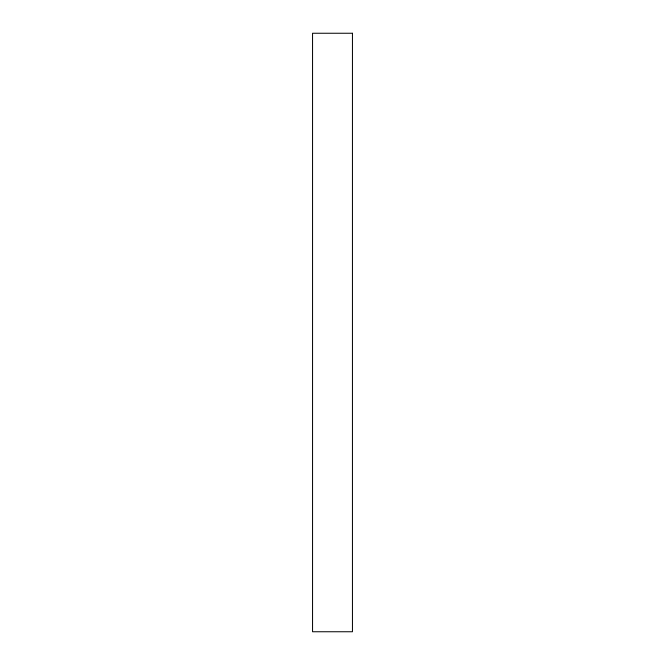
<?xml version="1.0" encoding="UTF-8"?>
<svg xmlns="http://www.w3.org/2000/svg" width="665" height="665" viewBox="0 0 665 665"><rect width="100%" height="100%" fill="white"/><g stroke="black" fill="none" stroke-linecap="round" stroke-linejoin="round"><path stroke-width="1" d="M352.45 33.25L312.55 33.25L312.55 631.75L352.45 631.75L352.45 33.25"/></g></svg>
